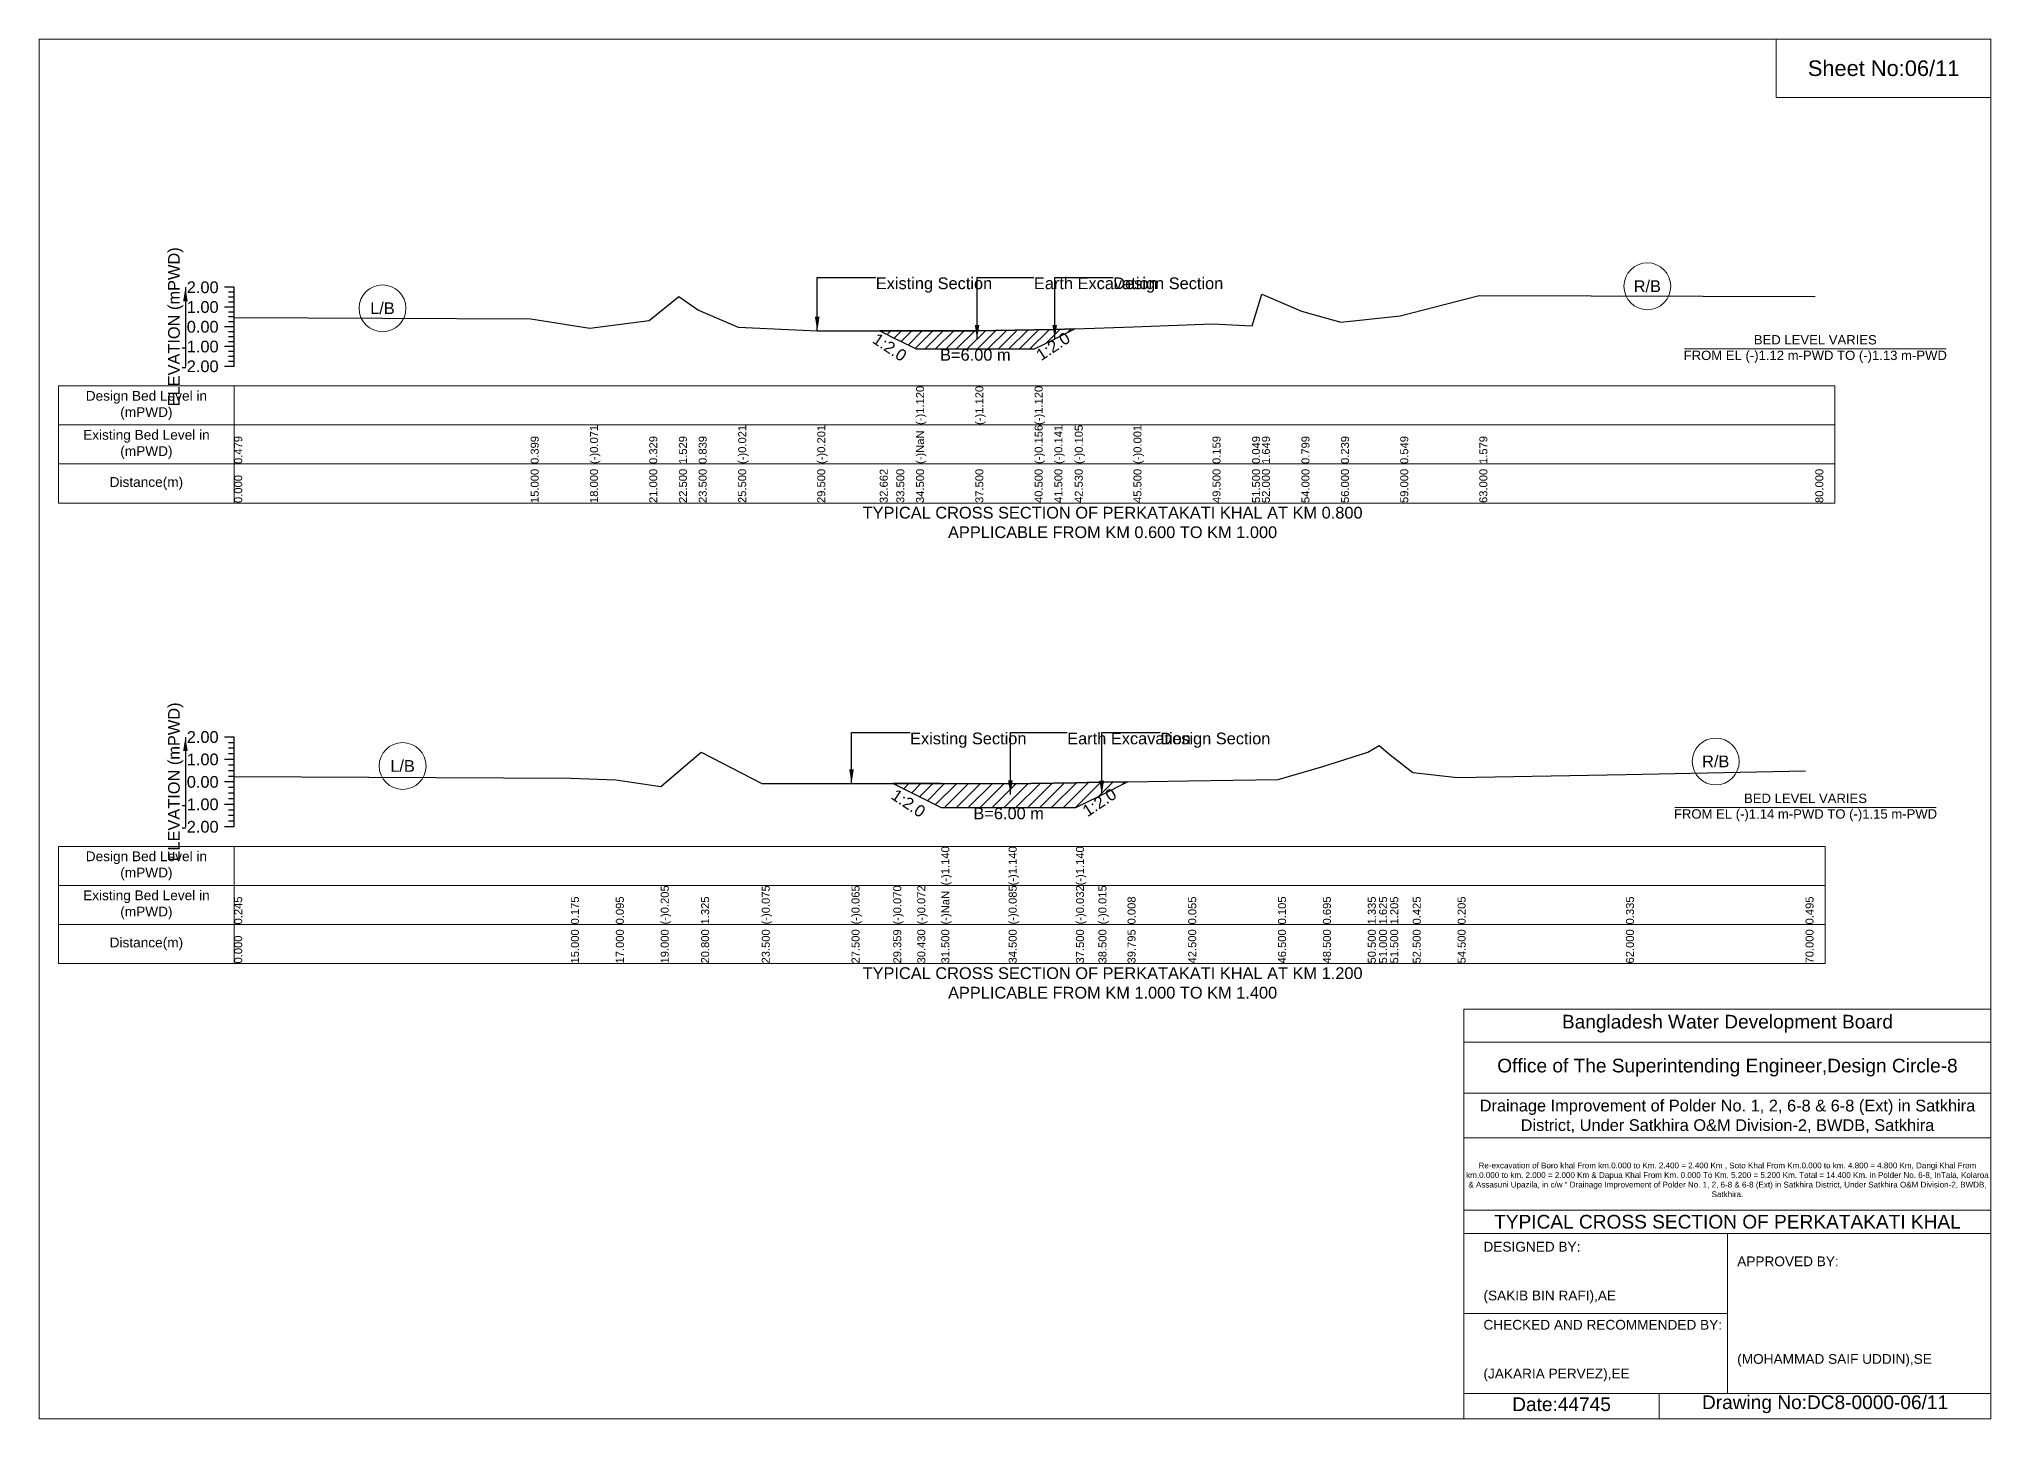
# Model space of a CAD drawing. Header units: inches. Extents: x 91000 to 208000, y -5656 to 20000.
# Drawn here: x 150000 to 158000, y -5656 to 0 of the extents above; entities that cross this region are included whole.
import ezdxf

# ---------------------------------------------------------------- set-up
doc = ezdxf.new("R2010")
doc.units = ezdxf.units.IN
doc.header["$LTSCALE"] = 7
doc.header["$MEASUREMENT"] = 0
for name, color, linetype, lineweight in [('Cross section Data Border', 7, 'Continuous', 9), ('Cross Section Labels', 7, 'Continuous', 9), ('Existing_Bed_Level for Xsection', 7, 'Continuous', 25)]:
    doc.layers.add(name, color=color, linetype=linetype, lineweight=lineweight)
doc.styles.get("Standard").update_dxf_attribs({"font": 'arial.ttf'})
doc.dimstyles.get("Standard").update_dxf_attribs({"dimtxt": 0.18, "dimasz": 0.18, "dimexe": 0.18, "dimexo": 0.0625, "dimgap": 0.09, "dimtad": 0, "dimtih": 1, "dimtoh": 1, "dimdec": 4, "dimzin": 0, "dimdsep": 46, "dimtxsty": 'Standard', "dimcen": 0.09, "dimadec": 0, "dimazin": 0, "dimtfac": 1, "dimtdec": 4, "dimtofl": 0, "dimtmove": 0, "dimatfit": 3, "dimfxl": 1, "dimtolj": 1, "dimtzin": 0, "dimarcsym": 0})

msp = doc.modelspace()

# ---------------------------------------------------------------- hatches: boundary and pattern name
at = {"layer": 'Existing_Bed_Level for Xsection'}
h = msp.add_hatch(dxfattribs=at)
h.set_pattern_fill('ANSI31', color=256, scale=243, style=0)
h.paths.add_polyline_path([(153445.6, -1196), (153513.5, -1229.9), (153520.1, -1233.2), (153594.5, -1270.4), (153837.5, -1270.4), (154080.5, -1270.4), (154161.5, -1229.9), (154162.7, -1229.3), (154244.9, -1188.2), (154162.7, -1191.1), (154161.5, -1191.1), (154080.5, -1192.4), (153837.5, -1196), (153594.5, -1196), (153520.1, -1196), (153513.5, -1196)])
h = msp.add_hatch(dxfattribs=at)
h.set_pattern_fill('ANSI31', color=256, scale=276, style=0)
h.paths.add_polyline_path([(153501.1, -3051.5), (153599.5, -3100.8), (153698, -3150), (153974, -3150), (154250, -3150), (154342, -3104), (154355.6, -3097.2), (154461.2, -3044.4), (154355.6, -3046.3), (154342, -3046.5), (154250, -3048.1), (153974, -3053), (153698, -3052), (153599.5, -3051.8)])

# ---------------------------------------------------------------- linework, layer by layer
at = {"layer": 'Cross section Data Border'}
for points in [[(150080, -1421.7), (157360, -1421.7), (157360, -1901.7), (150080, -1901.7)], [(150080, -3309.1), (157320, -3309.1), (157320, -3789.1), (150080, -3789.1)]]:
    msp.add_lwpolyline(points, close=True, dxfattribs=at)
for points in [[(150800, -1421.7), (150800, -1901.7)], [(150080, -1581.7), (157360, -1581.7)], [(150080, -1741.7), (157360, -1741.7)], [(150800, -3309.1), (150800, -3789.1)], [(150080, -3469.1), (157320, -3469.1)], [(150080, -3629.1), (157320, -3629.1)]]:
    msp.add_lwpolyline(points, dxfattribs=at)
at = {"layer": 'Cross Section Labels'}
for points in [[(150000, 0), (158000, 0), (158000, -5656), (150000, -5656)], [(157120, 0), (158000, 0), (158000, -240), (157120, -240)]]:
    msp.add_lwpolyline(points, close=True, dxfattribs=at)
for points in [[(156744.2, -1270.4), (157815.8, -1270.4)], [(156704.2, -3150), (157775.8, -3150)], [(155840, -5656), (155840, -3976), (158000, -3976)], [(155840, -4112), (158000, -4112)], [(155840, -4320), (158000, -4320)], [(155840, -4504), (158000, -4504)], [(155840, -4800), (158000, -4800)], [(155840, -4896), (158000, -4896)], [(156920, -4896), (156920, -5552)], [(155840, -5224), (156920, -5224)], [(155840, -5552), (158000, -5552)], [(156640, -5552), (156640, -5656)]]:
    msp.add_lwpolyline(points, dxfattribs=at)
for centre in [(156591.5, -1013.3), (151407.5, -1103.7), (156872, -2961), (151490, -2979.8)]:
    msp.add_circle(centre, 96, dxfattribs=at)
at = {"layer": 'Existing_Bed_Level for Xsection'}
for points in [[(150800, -1017.7), (150760, -1017.7)], [(150800, -1038), (150776, -1038)], [(150800, -1341.7), (150800, -1260.7), (150800, -1179.7), (150800, -1098.7), (150800, -1017.7)], [(150800, -1098.7), (150760, -1098.7)], [(150800, -1058.2), (150776, -1058.2)], [(150800, -1078.5), (150776, -1078.5)], [(150800, -1119), (150776, -1119)], [(150800, -1140.9), (152015, -1147.4), (152258, -1185.5), (152501, -1153.1), (152622.5, -1055.9), (152703.5, -1111.8), (152865.5, -1181.4), (153189.5, -1196), (153445.6, -1196), (153513.5, -1196), (153520.1, -1196), (153594.5, -1196), (153594.5, -1196), (153837.5, -1196), (153837.5, -1196), (154080.5, -1192.4), (154080.5, -1192.4), (154161.5, -1191.1), (154162.7, -1191.1), (154244.9, -1188.2), (154485.5, -1179.8), (154809.5, -1166.8), (154971.5, -1175.8), (155012, -1046.2), (155174, -1115), (155336, -1160.4), (155579, -1135.2), (155903, -1051.8), (157280, -1055.9)], [(150800, -1179.7), (150760, -1179.7)], [(150800, -1139.2), (150776, -1139.2)], [(150800, -1159.5), (150776, -1159.5)], [(150800, -1200), (150776, -1200)], [(150800, -1260.7), (150760, -1260.7)], [(150800, -1220.2), (150776, -1220.2)], [(150800, -1240.5), (150776, -1240.5)], [(150800, -1341.7), (150760, -1341.7)], [(150800, -1281), (150776, -1281)], [(150800, -1301.2), (150776, -1301.2)], [(150800, -1321.5), (150776, -1321.5)], [(150800, -2861.1), (150760, -2861.1)], [(150800, -3229.1), (150800, -3137.1), (150800, -3045.1), (150800, -2953.1), (150800, -2861.1)], [(150800, -2953.1), (150760, -2953.1)], [(150800, -2884.1), (150776, -2884.1)], [(150800, -2907.1), (150776, -2907.1)], [(150800, -2930.1), (150776, -2930.1)], [(150800, -3022.6), (152180, -3029), (152364, -3036.4), (152548, -3064), (152713.6, -2923.2), (152962, -3052), (153330, -3051.1), (153501.1, -3051.5), (153599.5, -3051.8), (153698, -3052), (153698, -3052), (153974, -3053), (153974, -3053), (154250, -3048.1), (154250, -3048.1), (154342, -3046.5), (154355.6, -3046.3), (154461.2, -3044.4), (154710, -3040.1), (155078, -3035.5), (155262, -2981.2), (155446, -2922.3), (155492, -2895.6), (155538, -2934.3), (155630, -3006), (155814, -3026.3), (156504, -3014.3), (157240, -2999.6)], [(150800, -2976.1), (150776, -2976.1)], [(150800, -2999.1), (150776, -2999.1)], [(150800, -3022.1), (150776, -3022.1)], [(150800, -3045.1), (150760, -3045.1)], [(150800, -3068.1), (150776, -3068.1)], [(150800, -3091.1), (150776, -3091.1)], [(150800, -3114.1), (150776, -3114.1)], [(150800, -3137.1), (150760, -3137.1)], [(150800, -3160.1), (150776, -3160.1)], [(150800, -3183.1), (150776, -3183.1)], [(150800, -3229.1), (150760, -3229.1)], [(150800, -3206.1), (150776, -3206.1)]]:
    msp.add_lwpolyline(points, dxfattribs=at)
for points in [[(153445.6, -1196), (153513.5, -1229.9), (153520.1, -1233.2), (153594.5, -1270.4), (153594.5, -1270.4), (153837.5, -1270.4), (153837.5, -1270.4), (154080.5, -1270.4), (154080.5, -1270.4), (154161.5, -1229.9), (154162.7, -1229.3), (154244.9, -1188.2), (154162.7, -1191.1), (154161.5, -1191.1), (154080.5, -1192.4), (154080.5, -1192.4), (153837.5, -1196), (153837.5, -1196), (153594.5, -1196), (153594.5, -1196), (153520.1, -1196), (153513.5, -1196)], [(153501.1, -3051.5), (153501.1, -3051.5), (153599.5, -3100.8), (153698, -3150), (153698, -3150), (153974, -3150), (153974, -3150), (154250, -3150), (154250, -3150), (154342, -3104), (154355.6, -3097.2), (154461.2, -3044.4), (154355.6, -3046.3), (154342, -3046.5), (154250, -3048.1), (154250, -3048.1), (153974, -3053), (153974, -3053), (153698, -3052), (153698, -3052), (153599.5, -3051.8), (153501.1, -3051.5)]]:
    msp.add_lwpolyline(points, close=True, dxfattribs=at)

# ---------------------------------------------------------------- texts
at = {"layer": 'Cross section Data Border', "char_height": 40, "width": 640, "attachment_point": 5}
for s, insert in [('Design Bed Level in (mPWD)', (150440, -1501.7)), ('Existing Bed Level in (mPWD)', (150440, -1661.7)), ('Distance(m)', (150440, -1821.7)), ('Design Bed Level in (mPWD)', (150440, -3389.1)), ('Existing Bed Level in (mPWD)', (150440, -3549.1)), ('Distance(m)', (150440, -3709.1))]:
    msp.add_mtext(s, dxfattribs=dict(at, insert=insert))
at = {"layer": 'Cross Section Labels'}
for s, insert, char_height, attachment_point in [('Sheet No:06/11', (157560, -120), 64, 5), ('Existing Section', (153429.5, -977.2), 48, 1), ('Earth Excavation', (154077.5, -977.2), 48, 1), ('Design Section', (154402.7, -977.2), 48, 1), ('R/B', (156591.5, -1013.3), 48, 5), ('L/B', (151407.5, -1103.7), 48, 5), ('B=6.00 m', (153837.5, -1270.4), 48, 2), ('BED LEVEL VARIES ^JFROM EL (-)1.12 m-PWD TO (-)1.13 m-PWD', (157280, -1270.4), 38.4, 5), ('TYPICAL CROSS SECTION OF PERKATAKATI KHAL AT KM 0.800^JAPPLICABLE FROM KM 0.600 TO KM 1.000', (154400, -1981.7), 48, 5), ('Existing Section', (153570, -2842.7), 48, 1), ('Earth Excavation', (154214, -2842.7), 48, 1), ('Design Section', (154595.6, -2842.7), 48, 1), ('L/B', (151490, -2979.8), 48, 5), ('R/B', (156872, -2961), 48, 5), ('BED LEVEL VARIES ^JFROM EL (-)1.14 m-PWD TO (-)1.15 m-PWD', (157240, -3150), 38.4, 5), ('B=6.00 m', (153974, -3150), 48, 2), ('TYPICAL CROSS SECTION OF PERKATAKATI KHAL AT KM 1.200^JAPPLICABLE FROM KM 1.000 TO KM 1.400', (154400, -3869.1), 48, 5), ('Bangladesh Water Development Board', (156920, -4036), 56, 5), ('Office of The Superintending Engineer,Design Circle-8', (156920, -4216), 56, 5)]:
    msp.add_mtext(s, dxfattribs=dict(at, insert=insert, char_height=char_height, attachment_point=attachment_point))
at = {"layer": 'Cross Section Labels', "char_height": 48, "attachment_point": 2}
for insert, rotation in [((153499.8, -1243.3), 326.30993), ((154142.5, -1239.5), 33.69007), ((153576.5, -3112.3), 326.30993), ((154332.6, -3108.7), 33.69007)]:
    msp.add_mtext('1:2.0', dxfattribs=dict(at, insert=insert, rotation=rotation))
at = {"layer": 'Cross Section Labels'}
for s, insert, char_height, width, attachment_point in [('Drainage Improvement of Polder No. 1, 2, 6-8 & 6-8 (Ext) in Satkhira District, Under Satkhira O&M Division-2, BWDB, Satkhira', (156920, -4416), 48, 2240, 5), ('Re-excavation of Boro khal From km.0.000 to Km. 2.400 = 2.400 Km , Soto Khal From Km.0.000 to km. 4.800 = 4.800 Km, Dangi Khal From km.0.000 to km. 2.000 = 2.000 Km & Dapua Khal From Km. 0.000 To Km. 5.200 = 5.200 Km. Total = 14.400 Km. in Polder No. 6-8, InTala, Kolaroa & Assasuni Upazila, in c/w “ Drainage Improvement of Polder No. 1, 2, 6-8 & 6-8 (Ext) in Satkhira District, Under Satkhira O&M Division-2, BWDB, Satkhira.', (156920, -4676), 23.565, 2160, 5), ('TYPICAL CROSS SECTION OF PERKATAKATI KHAL', (156920, -4848), 56, 2240, 5), ('DESIGNED BY:^J^J^J(SAKIB BIN RAFI),AE', (155920, -5056), 40, 1120, 4), ('APPROVED BY:^J^J^J^J^J^J(MOHAMMAD SAIF UDDIN),SE', (156960, -5216), 40, 1120, 4), ('CHECKED AND RECOMMENDED BY:^J^J^J(JAKARIA PERVEZ),EE', (155920, -5376), 40, 1120, 4), ('Date:44745', (156240, -5596), 56, 1120, 5), ('Drawing No:DC8-0000-06/11', (157320, -5596), 56, 1760, 5)]:
    msp.add_mtext(s, dxfattribs=dict(at, insert=insert, char_height=char_height, width=width, attachment_point=attachment_point))
at = {"layer": 'Existing_Bed_Level for Xsection', "rotation": 90}
for s, insert, char_height, attachment_point in [('ELEVATION (mPWD)', (150560, -1179.7), 48, 5), ('(-)1.120', (153594.5, -1581.7), 32.8, 1), ('(-)1.120', (153837.5, -1581.7), 32.8, 1), ('(-)1.120', (154080.5, -1581.7), 32.8, 1), ('(-)0.071', (152258, -1741.7), 32.8, 1), ('(-)0.021', (152865.5, -1741.7), 32.8, 1), ('(-)0.201', (153189.5, -1741.7), 32.8, 1), ('(-)0.156', (154080.5, -1741.7), 32.8, 1), ('(-)0.141', (154161.5, -1741.7), 32.8, 1), ('(-)0.105', (154244.9, -1741.7), 32.8, 1), ('(-)0.001', (154485.5, -1741.7), 32.8, 1), ('0.479', (150800, -1741.7), 32.8, 1), ('0.399', (152015, -1741.7), 32.8, 1), ('0.329', (152501, -1741.7), 32.8, 1), ('1.529', (152622.5, -1741.7), 32.8, 1), ('0.839', (152703.5, -1741.7), 32.8, 1), ('(-)NaN', (153594.5, -1741.7), 32.8, 1), ('0.159', (154809.5, -1741.7), 32.8, 1), ('0.049', (154971.5, -1741.7), 32.8, 1), ('1.649', (155012, -1741.7), 32.8, 1), ('0.799', (155174, -1741.7), 32.8, 1), ('0.239', (155336, -1741.7), 32.8, 1), ('0.549', (155579, -1741.7), 32.8, 1), ('1.579', (155903, -1741.7), 32.8, 1), ('0.000', (150800, -1901.7), 32.8, 1), ('15.000', (152015, -1901.7), 32.8, 1), ('18.000', (152258, -1901.7), 32.8, 1), ('21.000', (152501, -1901.7), 32.8, 1), ('22.500', (152622.5, -1901.7), 32.8, 1), ('23.500', (152703.5, -1901.7), 32.8, 1), ('25.500', (152865.5, -1901.7), 32.8, 1), ('29.500', (153189.5, -1901.7), 32.8, 1), ('32.662', (153445.6, -1901.7), 32.8, 1), ('33.500', (153513.5, -1901.7), 32.8, 1), ('34.500', (153594.5, -1901.7), 32.8, 1), ('37.500', (153837.5, -1901.7), 32.8, 1), ('40.500', (154080.5, -1901.7), 32.8, 1), ('41.500', (154161.5, -1901.7), 32.8, 1), ('42.530', (154244.9, -1901.7), 32.8, 1), ('45.500', (154485.5, -1901.7), 32.8, 1), ('49.500', (154809.5, -1901.7), 32.8, 1), ('51.500', (154971.5, -1901.7), 32.8, 1), ('52.000', (155012, -1901.7), 32.8, 1), ('54.000', (155174, -1901.7), 32.8, 1), ('56.000', (155336, -1901.7), 32.8, 1), ('59.000', (155579, -1901.7), 32.8, 1), ('63.000', (155903, -1901.7), 32.8, 1), ('80.000', (157280, -1901.7), 32.8, 1), ('ELEVATION (mPWD)', (150560, -3045.1), 48, 5), ('(-)1.140', (153698, -3469.1), 32.8, 1), ('(-)1.140', (153974, -3469.1), 32.8, 1), ('(-)1.140', (154250, -3469.1), 32.8, 1), ('0.245', (150800, -3629.1), 32.8, 1), ('0.175', (152180, -3629.1), 32.8, 1), ('0.095', (152364, -3629.1), 32.8, 1), ('(-)0.205', (152548, -3629.1), 32.8, 1), ('1.325', (152713.6, -3629.1), 32.8, 1), ('(-)0.075', (152962, -3629.1), 32.8, 1), ('(-)0.065', (153330, -3629.1), 32.8, 1), ('(-)0.070', (153501.1, -3629.1), 32.8, 1), ('(-)0.072', (153599.5, -3629.1), 32.8, 1), ('(-)NaN', (153698, -3629.1), 32.8, 1), ('(-)0.085', (153974, -3629.1), 32.8, 1), ('(-)0.032', (154250, -3629.1), 32.8, 1), ('(-)0.015', (154342, -3629.1), 32.8, 1), ('0.008', (154461.2, -3629.1), 32.8, 1), ('0.055', (154710, -3629.1), 32.8, 1), ('0.105', (155078, -3629.1), 32.8, 1), ('0.695', (155262, -3629.1), 32.8, 1), ('1.335', (155446, -3629.1), 32.8, 1), ('1.625', (155492, -3629.1), 32.8, 1), ('1.205', (155538, -3629.1), 32.8, 1), ('0.425', (155630, -3629.1), 32.8, 1), ('0.205', (155814, -3629.1), 32.8, 1), ('0.335', (156504, -3629.1), 32.8, 1), ('0.495', (157240, -3629.1), 32.8, 1), ('0.000', (150800, -3789.1), 32.8, 1), ('15.000', (152180, -3789.1), 32.8, 1), ('17.000', (152364, -3789.1), 32.8, 1), ('19.000', (152548, -3789.1), 32.8, 1), ('20.800', (152713.6, -3789.1), 32.8, 1), ('23.500', (152962, -3789.1), 32.8, 1), ('27.500', (153330, -3789.1), 32.8, 1), ('29.359', (153501.1, -3789.1), 32.8, 1), ('30.430', (153599.5, -3789.1), 32.8, 1), ('31.500', (153698, -3789.1), 32.8, 1), ('34.500', (153974, -3789.1), 32.8, 1), ('37.500', (154250, -3789.1), 32.8, 1), ('38.500', (154342, -3789.1), 32.8, 1), ('39.795', (154461.2, -3789.1), 32.8, 1), ('42.500', (154710, -3789.1), 32.8, 1), ('46.500', (155078, -3789.1), 32.8, 1), ('48.500', (155262, -3789.1), 32.8, 1), ('50.500', (155446, -3789.1), 32.8, 1), ('51.000', (155492, -3789.1), 32.8, 1), ('51.500', (155538, -3789.1), 32.8, 1), ('52.500', (155630, -3789.1), 32.8, 1), ('54.500', (155814, -3789.1), 32.8, 1), ('62.000', (156504, -3789.1), 32.8, 1), ('70.000', (157240, -3789.1), 32.8, 1)]:
    msp.add_mtext(s, dxfattribs=dict(at, insert=insert, char_height=char_height, attachment_point=attachment_point))
at = {"layer": 'Existing_Bed_Level for Xsection', "char_height": 48, "attachment_point": 6}
for s, insert in [('2.00', (150736, -1017.7)), ('1.00', (150736, -1098.7)), ('0.00', (150736, -1179.7)), ('-1.00', (150736, -1260.7)), ('-2.00', (150736, -1341.7)), ('2.00', (150736, -2861.1)), ('1.00', (150736, -2953.1)), ('0.00', (150736, -3045.1)), ('-1.00', (150736, -3137.1)), ('-2.00', (150736, -3229.1))]:
    msp.add_mtext(s, dxfattribs=dict(at, insert=insert))

# ---------------------------------------------------------------- leaders
at = {"layer": 'Cross Section Labels', "annotation_type": 0, "has_hookline": 1, "hookline_direction": 0}
for points, text_width in [([(153189.5, -1196), (153189.5, -977.2), (153429.4, -977.2)], 467.2), ([(153844.5, -1229.4), (153844.5, -977.2), (154077.4, -977.2)], 497), ([(154162.7, -1229.3), (154162.7, -977.2), (154402.6, -977.2)], 441.2), ([(153330, -3051.1), (153330, -2842.7), (153569.9, -2842.7)], 467.2), ([(153981.1, -3095.8), (153981.1, -2842.7), (154213.9, -2842.7)], 497), ([(154355.6, -3097.2), (154355.6, -2842.7), (154595.5, -2842.7)], 441.2)]:
    msp.add_leader(points, dimstyle='Standard', override={"dimasz": 57.6}, dxfattribs=dict(at, text_width=text_width))
at = {"layer": 'Existing_Bed_Level for Xsection'}
for points in [[(150600, -1017.7), (150600, -1341.7)], [(150600, -2861.1), (150600, -3229.1)]]:
    msp.add_leader(points, dimstyle='Standard', override={"dimasz": 57.6}, dxfattribs=at)

doc.saveas('drawing.dxf')
